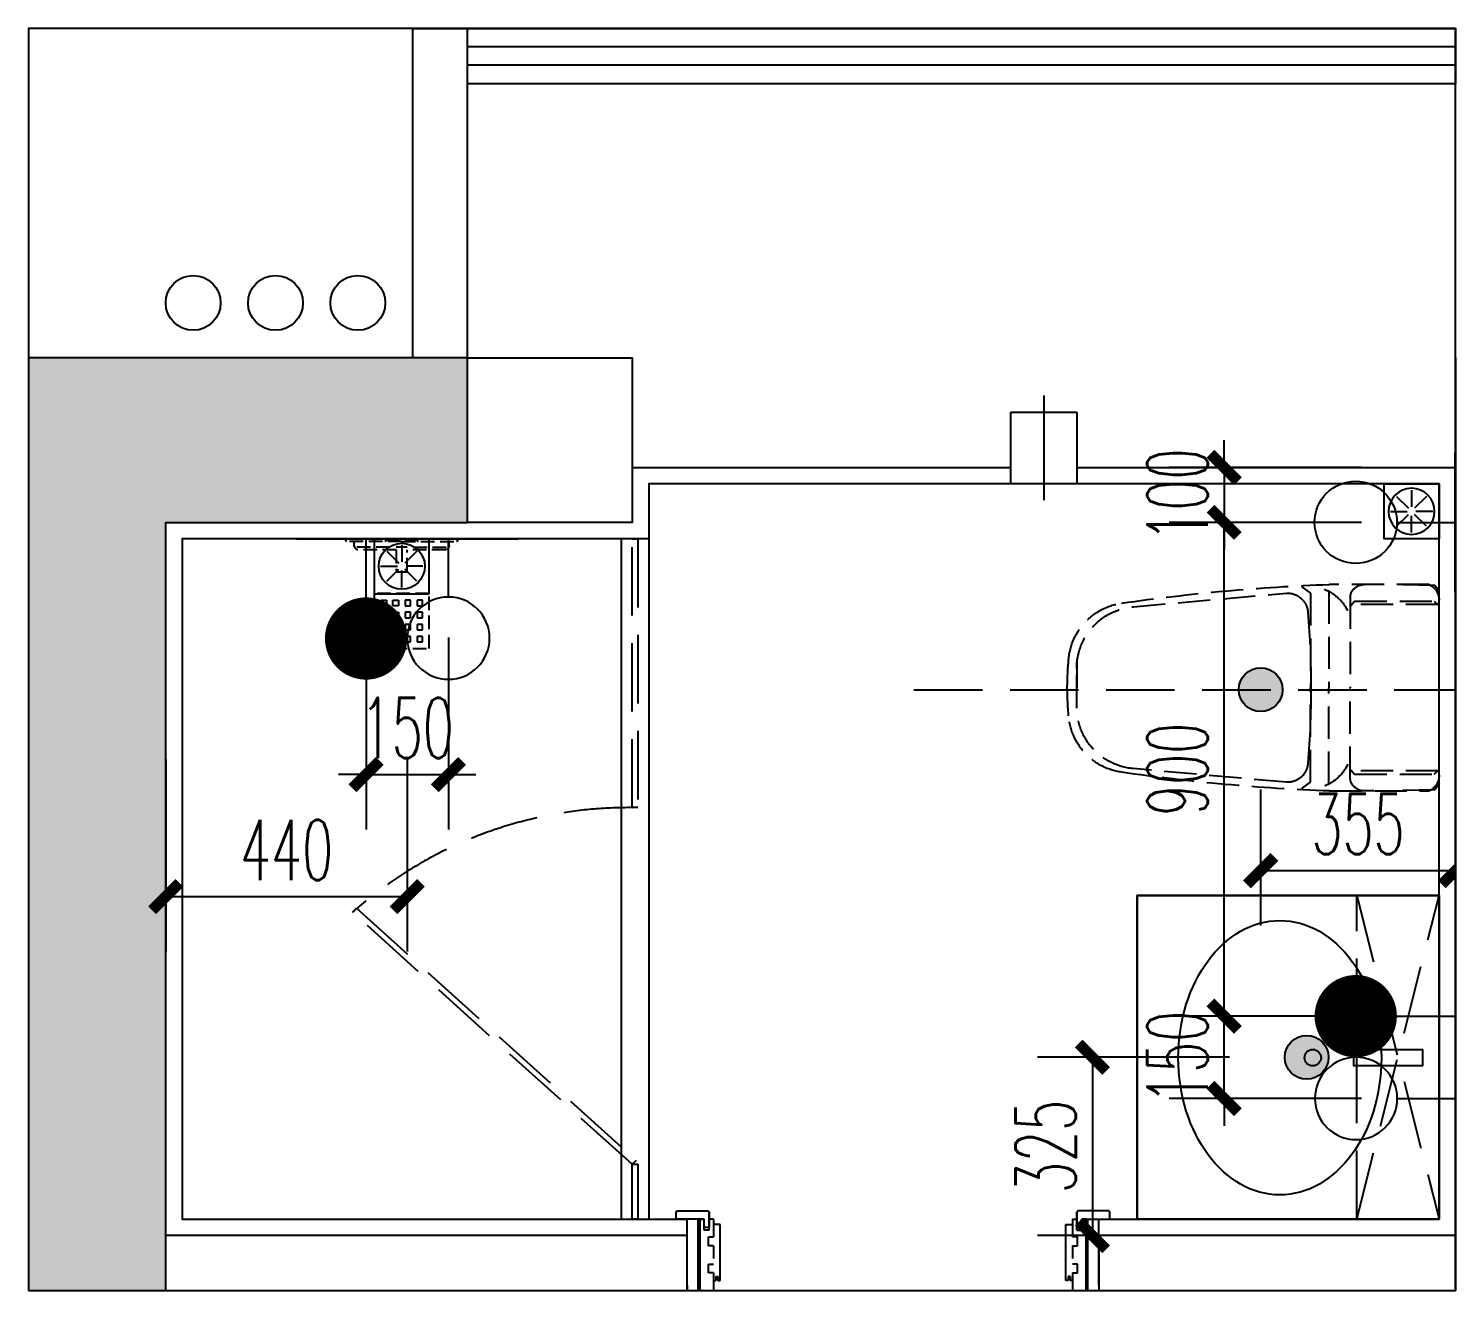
# Model space of a CAD drawing. Extents: x 184967 to 628822, y -100826 to 121332.
# Drawn here: x 422718 to 425318, y -19291 to -16991 of the extents above; entities that cross this region are included whole.
import ezdxf
from ezdxf.xclip import XClip

# ---------------------------------------------------------------- set-up
doc = ezdxf.new("R2010")
doc.units = 0
doc.header["$MEASUREMENT"] = 0
doc.header["$XCLIPFRAME"] = 2
for name, pattern in [('__DASH', [0.35, 0.25, -0.1]), ('DASH', [0.35, 0.25, -0.1]), ('DASHED2', [0.375, 0.25, -0.125]), ('HIDDEN', [0.375, 0.25, -0.125])]:
    doc.linetypes.add(name, pattern=pattern)
for name, color, linetype in [('0-固定家具不到顶', 55, 'Continuous'), ('0-固定家具到顶', 55, 'Continuous'), ('0-活动家具', 55, 'Continuous'), ('0-装饰完成面', 47, 'Continuous'), ('E-排水', 34, 'Continuous'), ('E-给水', 34, 'Continuous'), ('E03-地漏', 6, 'Continuous'), ('FF-活动家具', 51, 'Continuous'), ('J-空调外机', 47, 'HIDDEN'), ('KP12.00 Level 23 Keyplan$0$IFF-FURN-DETAIL', 250, 'Continuous'), ('P10-固定家具', 51, 'Continuous'), ('P11-平面门套', 47, 'Continuous'), ('P11-平面门扇', 47, 'Continuous'), ('T01-窗帘', 250, 'Continuous'), ('VPIPE-直饮', 140, 'TG_Y'), ('VPIPE-雨水', 4, 'TG_Y'), ('WALL', 145, 'Continuous'), ('WINDOW', 141, 'Continuous')]:
    doc.layers.add(name, color=color, linetype=linetype)
doc.layers.add('4#6#-col-2F~31F$0$COLU_HATCH', color=251, linetype='Continuous', lineweight=0)
doc.styles.add('TG_LINETYPE', font='GBXWXT', dxfattribs={"width": 0.7, "height": 3, "bigfont": 'GBCBIG'})
doc.styles.add('尺寸标注', font='txt.shx', dxfattribs={"width": 0.6, "height": 110})
doc.linetypes.add('TG_Y', pattern='A,3,-0.34,["Y",TG_LINETYPE,S=0.1,R=0,X=-0.23,Y=-0.08],0', length=3.34)
doc.dimstyles.new('1-50', dxfattribs={"dimscale": 50, "dimtxt": 110, "dimasz": 1, "dimexe": 2, "dimexo": 2, "dimgap": 0.6, "dimtad": 1, "dimdec": 0, "dimrnd": 5, "dimtxsty": '尺寸标注', "dimblk": 'ARCHTICK', "dimcen": 2.5, "dimclrd": 251, "dimclre": 251, "dimclrt": 50, "dimadec": 0, "dimazin": 0, "dimtfac": 1, "dimtdec": 0, "dimtix": 1, "dimtmove": 2, "dimatfit": 3, "dimldrblk": 'DOT', "dimfxl": 1, "dimarcsym": 0})

# ---------------------------------------------------------------- blocks, each defined once
blk = doc.blocks.new('$WINLIB2D$00000001')
at = {"color": 0}
for points in [[(-0.5, 0.5), (-0.5, -0.5)], [(-0.5, 0.5), (0.5, 0.5)], [(0.5, -0.5), (0.5, 0.5)], [(0.5, 0.1667), (-0.5, 0.1667)], [(0.5, -0.1667), (-0.5, -0.1667)], [(-0.5, -0.5), (0.5, -0.5)]]:
    blk.add_lwpolyline(points, dxfattribs=at)
blk = doc.blocks.new('KP12.00 Level 23 Keyplan$0$A$C09FB1370')
at = {"layer": 'KP12.00 Level 23 Keyplan$0$IFF-FURN-DETAIL'}
for p, q in [((-25, 14), (-25, -14)), ((-25, 14), (-25, -14)), ((-6, 25), (-6, -25)), ((-6, 25), (0, 25)), ((-6, 25), (0, 25)), ((-6, 25), (-6, -25)), ((0, 25), (0, -25)), ((-6, -25), (0, -25)), ((-6, -25), (0, -25))]:
    blk.add_line(p, q, dxfattribs=at)
for centre, start, end in [((-25, 35.9), 270.0527, 330.0844), ((-25, 35.9), 270.0527, 330.0844), ((-25, -35.9), 29.9156, 89.9473), ((-25, -35.9), 29.9156, 89.9473)]:
    blk.add_arc(centre, 21.9, start, end, dxfattribs=at)
blk = doc.blocks.new('1500FDSGSDFG')
at = {"color": 250, "linetype": 'DASHED2', "ltscale": 30}
for p, q in [((367146, 29154), (367146, 27654)), ((367628.1, 29087.2), (367232.5, 29087.2)), ((367232.5, 29087.2), (367232.5, 28472.9)), ((367628.1, 28472.9), (367628.1, 29087.2)), ((367293.2, 29063.6), (367603.6, 29063.6)), ((368157, 28837.9), (368597.7, 28818.7)), ((368157, 28415), (368157, 28837.9)), ((368597.7, 28818.7), (368542.5, 28530.3)), ((368584.9, 28431.1), (368562.7, 28635.8)), ((367232.5, 28472.9), (367628.1, 28472.9)), ((367575.1, 28489.1), (367274, 28489.1)), ((367904.9, 28474.4), (368157, 28459.9)), ((367904.9, 28036.3), (367904.9, 28474.4)), ((368157, 28415), (368584.9, 28431.1)), ((368331.4, 28418.2), (368292, 28188.2)), ((367628.1, 28395.7), (367232.5, 28395.7)), ((367232.5, 28395.7), (367232.5, 27728.2)), ((367628.1, 27728.2), (367628.1, 28395.7)), ((367570, 28322.9), (367268.8, 28322.9)), ((368334.4, 28067.3), (368314.8, 28321.4)), ((367904.9, 28036.3), (368334.4, 28052.3)), ((367297.4, 27750.6), (367598.5, 27750.6)), ((367232.5, 27728.2), (367628.1, 27728.2))]:
    blk.add_line(p, q, dxfattribs=at)
at = {"linetype": 'DASH', "ltscale": 500}
for points in [[(368172.6, 29154.1), (368175, 29174), (367682.5, 29174), (367682.5, 27634), (367995.5, 27634)], [(367682.5, 29154), (367056, 29154), (367056, 27654), (367682.5, 27654)], [(368173.2, 29154), (369056, 29154), (369056, 27654), (367998.1, 27654)]]:
    blk.add_lwpolyline(points, dxfattribs=at)
at = {"color": 250, "linetype": 'DASHED2', "ltscale": 30}
for points in [[(368092.2, 28463.6), (368175, 29174)], [(367995.5, 27634), (368043, 28041.4)]]:
    blk.add_lwpolyline(points, dxfattribs=at)
at = {"linetype": 'DASHED2', "ltscale": 30}
blk.add_lwpolyline([(367995.5, 27634), (367997.8, 27654.1)], dxfattribs=at)
at = {"color": 250, "linetype": 'DASHED2', "ltscale": 30}
for centre, major_axis, ratio, start_param, end_param in [((362919.4, 28872.3), (-4691.1, 0), 0.753743, 3.087464, 3.195721), ((369652.4, 29182.8), (2362.3, 299.3), 0.278004, 3.044401, 3.260412), ((368679.5, 28439.5), (-228.8, -1481.1), 0.93677, 4.581762, 4.833772), ((366586.7, 28716.4), (-54.2, -1263.4), 0.797198, 1.424216, 1.717377), ((368796.5, 28199.8), (-238, 2099.6), 0.719078, 1.39632, 1.696354), ((364747.2, 27984.8), (-95.8, 2841.3), 1, 4.623445, 4.797916), ((365494.4, 27933.3), (0, 2266), 0.931573, 4.631686, 4.793092), ((368819.7, 27831.6), (-1536.3, 23.3), 0.543461, -0.143041, 0.143041)]:
    blk.add_ellipse(centre, major_axis=major_axis, ratio=ratio, start_param=start_param, end_param=end_param, dxfattribs=at)
blk = doc.blocks.new('A$C45F771E5')
at = {"linetype": 'DASH', "ltscale": 250}
for p, q in [((0, 409.4), (8.9, 421.6)), ((20, 423.8), (213.7, 423.8)), ((266.7, 419), (250, 406.7)), ((1, 223.8), (1, 393.5)), ((10.2, 391.4), (2.4, 384.3)), ((1, 54.2), (1, 223.8)), ((10.2, 56.3), (2.4, 63.4)), ((0, 38.3), (8.9, 26.1)), ((213.7, 23.8), (20, 23.8))]:
    blk.add_line(p, q, dxfattribs=at)
at = {"color": 251, "linetype": 'DASH', "ltscale": 250}
for p, q in [((8.9, 421.6), (94.9, 423.8)), ((164.7, 391.4), (10.2, 391.4)), ((172.1, 383.2), (164.7, 391.4)), ((173, 400.4), (173, 223.8)), ((214.3, 410.1), (214.3, 223.8)), ((250, 406.7), (250, 223.8)), ((2.6, 385.1), (171.2, 385.1)), ((702.8, 279.3), (702.8, 223.8)), ((173, 47.3), (173, 223.8)), ((214.3, 37.6), (214.3, 223.8)), ((250, 41), (250, 223.8)), ((2.6, 62.6), (171.2, 62.6)), ((164.7, 56.3), (10.2, 56.3)), ((172.1, 64.5), (164.7, 56.3)), ((266.7, 28.7), (250, 41)), ((8.9, 26.1), (94.9, 23.8)), ((127.2, 23.8), (146.2, 23.8))]:
    blk.add_line(p, q, dxfattribs=at)
for points in [[(0, 409.4), (8.9, 421.6), (94.9, 423.8)], [(266.7, 419), (250, 406.7), (250, 223.8)], [(172.1, 383.2), (164.7, 391.4), (10.2, 391.4), (2.4, 384.3)], [(214.3, 410.1), (214.3, 223.8)], [(2.6, 385.1), (171.2, 385.1)], [(214.3, 37.6), (214.3, 223.8)], [(266.7, 28.7), (250, 41), (250, 223.8)], [(172.1, 64.5), (164.7, 56.3), (10.2, 56.3), (2.4, 63.4)], [(2.6, 62.6), (171.2, 62.6)], [(0, 38.3), (8.9, 26.1), (94.9, 23.8)]]:
    blk.add_lwpolyline(points, dxfattribs=at)
for points in [[(127.2, 423.8), (146.2, 423.8, -0.3755), (173, 400.4), (173, 223.8)], [(223.2, 414.5, 0.188522), (177.5, 372.1, -15.471062)], [(249.2, 223.8, 0.019942), (255.1, 77.6, 0.406672), (296.5, 40.6), (593.5, 67.2, 0.388343), (702.8, 186.7), (702.8, 261, 0.388343), (593.5, 380.5), (296.5, 407.1)], [(127.2, 23.8), (146.2, 23.8, 0.3755), (173, 47.3), (173, 223.8)], [(223.2, 33.2, -0.188522), (177.5, 75.6, 15.471062)]]:
    blk.add_lwpolyline(points, format="xyb", dxfattribs=at)
at = {"linetype": 'DASH', "ltscale": 250}
for centre, radius, start, end in [((34.8, 393.5), 33.8, 115.9463, 180), ((81.5, -3282.7), 3708.9, 81.7121, 87.9586), ((598.9, 268.7), 120, 4.7086, 81.7121), ((-48, 215.4), 769, 0.6263, 4.7086), ((-48, 232.3), 769, 355.2914, 359.3737), ((598.9, 179), 120, 278.2879, 355.2914), ((81.5, 3730.4), 3708.9, 272.0414, 278.2879), ((34.8, 54.2), 33.8, 180, 244.0537)]:
    blk.add_arc(centre, radius, start, end, dxfattribs=at)
at = {"color": 251, "linetype": 'DASH', "ltscale": 250}
for centre, radius, start, end in [((146.2, 396.8), 27, 7.6754, 90), ((254.5, 334.8), 85.6, 111.449, 154.1539), ((294.7, 367.3), 39.8, 87.5238, 176.0446), ((2084.7, 222.9), 1835.6, 175.4005, 179.9701), ((2084.7, 224.8), 1835.6, 180.0299, 184.5995), ((254.5, 112.9), 85.6, 205.8461, 248.551), ((294.7, 80.4), 39.8, 183.9554, 272.4762), ((146.2, 50.9), 27, 270, 352.3246)]:
    blk.add_arc(centre, radius, start, end, dxfattribs=at)
blk = doc.blocks.new('dfgdf')
at = {"linetype": 'DASH', "ltscale": 100}
for p, q in [((78687.7, 2714.9), (78707.7, 2714.9)), ((78687.7, 2674.9), (78687.7, 2714.9)), ((78707.7, 2714.9), (78707.7, 2674.9)), ((78595.9, 2657.9), (78595.9, 2656.9)), ((78697.5, 2659.9), (78597.5, 2659.9)), ((78618.5, 2654.9), (78597.5, 2654.9)), ((78611.1, 2667.9), (78611.1, 2661.9)), ((78612.7, 2669.9), (78612.7, 2669.9)), ((78687.7, 2674.9), (78617.7, 2674.9)), ((78618.5, 2654.9), (78666.7, 2654.9)), ((78668.7, 2657.9), (78668.7, 2656.9)), ((78697.5, 2659.9), (78797.5, 2659.9)), ((78777.7, 2674.9), (78707.7, 2674.9)), ((78726.3, 2657.9), (78726.3, 2656.9)), ((78776.5, 2654.9), (78728.3, 2654.9)), ((78776.5, 2654.9), (78797.5, 2654.9)), ((78782.7, 2669.9), (78782.7, 2669.9)), ((78784.3, 2667.9), (78784.3, 2661.9)), ((78799.5, 2657.9), (78799.5, 2656.9))]:
    blk.add_line(p, q, dxfattribs=at)
at = {"color": 250, "linetype": 'DASH', "ltscale": 100}
for p, q in [((78676, 2669.9), (78612.7, 2669.9)), ((78707.7, 2669.9), (78687.7, 2669.9)), ((78718.9, 2669.9), (78782.3, 2669.9))]:
    blk.add_line(p, q, dxfattribs=at)
at = {"color": 251, "linetype": 'DASH', "ltscale": 100}
blk.add_line((78668.7, 2656.9), (78726.3, 2656.9), dxfattribs=at)
at = {"linetype": 'DASH', "ltscale": 100}
blk.add_lwpolyline([(78747.7, 2754.9), (78647.7, 2754.9), (78647.7, 2854.9), (78747.7, 2854.9)], close=True, dxfattribs=at)
at = {"color": 250, "linetype": 'DASH', "ltscale": 100}
for points in [[(78659.7, 2832.9), (78669.7, 2832.9), (78669.7, 2842.9), (78659.7, 2842.9)], [(78681.7, 2832.9), (78691.7, 2832.9), (78691.7, 2842.9), (78681.7, 2842.9)], [(78713.7, 2832.9), (78703.7, 2832.9), (78703.7, 2842.9), (78713.7, 2842.9)], [(78735.7, 2832.9), (78725.7, 2832.9), (78725.7, 2842.9), (78735.7, 2842.9)], [(78659.7, 2810.9), (78669.7, 2810.9), (78669.7, 2820.9), (78659.7, 2820.9)], [(78681.7, 2810.9), (78691.7, 2810.9), (78691.7, 2820.9), (78681.7, 2820.9)], [(78713.7, 2810.9), (78703.7, 2810.9), (78703.7, 2820.9), (78713.7, 2820.9)], [(78735.7, 2810.9), (78725.7, 2810.9), (78725.7, 2820.9), (78735.7, 2820.9)], [(78659.7, 2788.9), (78669.7, 2788.9), (78669.7, 2798.9), (78659.7, 2798.9)], [(78681.7, 2788.9), (78691.7, 2788.9), (78691.7, 2798.9), (78681.7, 2798.9)], [(78713.7, 2788.9), (78703.7, 2788.9), (78703.7, 2798.9), (78713.7, 2798.9)], [(78735.7, 2788.9), (78725.7, 2788.9), (78725.7, 2798.9), (78735.7, 2798.9)], [(78659.7, 2766.9), (78669.7, 2766.9), (78669.7, 2776.9), (78659.7, 2776.9)], [(78681.7, 2766.9), (78691.7, 2766.9), (78691.7, 2776.9), (78681.7, 2776.9)], [(78713.7, 2766.9), (78703.7, 2766.9), (78703.7, 2776.9), (78713.7, 2776.9)], [(78735.7, 2766.9), (78725.7, 2766.9), (78725.7, 2776.9), (78735.7, 2776.9)]]:
    blk.add_lwpolyline(points, close=True, dxfattribs=at)
at = {"linetype": 'DASH', "ltscale": 100}
for centre, radius, start, end in [((78597.9, 2657.9), 2, 90, 180), ((78597.9, 2656.9), 2, 180, 270), ((78613.1, 2667.9), 2, 90, 180), ((78613.1, 2661.9), 2, 180, 270), ((78617.7, 2669.9), 5, 90, 180), ((78617.7, 2669.9), 5, 90, 180), ((78666.7, 2657.9), 2, 0, 90), ((78666.7, 2656.9), 2, 270, 0), ((78728.3, 2657.9), 2, 90, 180), ((78728.3, 2656.9), 2, 180, 270), ((78777.7, 2669.9), 5, 0, 90), ((78782.3, 2667.9), 2, 0, 90), ((78782.3, 2661.9), 2, 270, 0), ((78797.5, 2657.9), 2, 0, 90), ((78797.5, 2656.9), 2, 270, 0)]:
    blk.add_arc(centre, radius, start, end, dxfattribs=at)
blk = doc.blocks.new('A$C76680096')
at = {"color": 250, "ltscale": 10}
for p, q in [((50, 88.5), (50, 58)), ((22.8, 77.2), (44.4, 55.6)), ((77.2, 77.2), (55.6, 55.6)), ((11.5, 50), (42, 50)), ((22.8, 22.8), (44.4, 44.4)), ((50, 11.5), (50, 42)), ((77.2, 22.8), (55.6, 44.4)), ((88.5, 50), (58, 50))]:
    blk.add_line(p, q, dxfattribs=at)
blk.add_lwpolyline([(0, 0), (100, 0), (100, 100), (0, 100)], close=True)
blk.add_circle((50, 50), 42)
blk = doc.blocks.new('*U1076')
at = {"color": 251}
for p, q in [((20.1, 125), (20.1, 25)), ((770.1, 125), (770.1, 25))]:
    blk.add_line(p, q, dxfattribs=at)
at = {"layer": 'P11-平面门套', "ltscale": 200}
for p, q in [((0, 168.4), (1.6, 170)), ((0, 155), (0, 168.4)), ((1.6, 170), (58.4, 170)), ((58.4, 170), (60, 168.4)), ((60, 168.4), (60, 140)), ((60, 135), (60, 167)), ((731.8, 170), (730.2, 168.4)), ((730.2, 168.4), (730.2, 140)), ((730.2, 135), (730.2, 167)), ((788.6, 170), (731.8, 170)), ((790.2, 168.4), (788.6, 170)), ((790.2, 155), (790.2, 168.4)), ((51, 155), (0, 155)), ((40, 155), (40, 5)), ((43, 5), (43, 155)), ((43, 155), (43, 5)), ((51, 135), (51, 155)), ((52, 140), (51, 141)), ((60, 135), (51, 135)), ((60, 140), (52, 140)), ((68, 155), (60, 155)), ((68, 102.8), (68, 155)), ((722.2, 155), (730.2, 155)), ((722.2, 102.8), (722.2, 155)), ((730.2, 140), (738.2, 140)), ((730.2, 135), (739.2, 135)), ((738.2, 140), (739.2, 141)), ((739.2, 135), (739.2, 155)), ((739.2, 155), (790.2, 155)), ((747.2, 5), (747.2, 155)), ((747.2, 155), (747.2, 5)), ((750.2, 155), (750.2, 5)), ((68, 117), (72.1, 117)), ((72.1, 109.3), (72.1, 117)), ((72.1, 109.3), (75.9, 109.3)), ((75.9, 109.3), (75.9, 117)), ((75.9, 117), (80, 117)), ((80, 117), (80, 15)), ((710.2, 117), (710.2, 15)), ((714.2, 117), (710.2, 117)), ((714.2, 109.3), (714.2, 117)), ((718.1, 109.3), (714.2, 109.3)), ((722.2, 117), (718.1, 117)), ((718.1, 109.3), (718.1, 117)), ((59, 102.8), (59, 86.8)), ((68, 102.8), (59, 102.8)), ((59, 86.8), (68, 86.8)), ((722.2, 102.8), (731.2, 102.8)), ((731.2, 86.8), (722.2, 86.8)), ((731.2, 102.8), (731.2, 86.8)), ((68, 53.4), (59, 53.4)), ((59, 53.4), (59, 37.4)), ((68, 53.4), (68, 76.8)), ((722.2, 53.4), (722.2, 76.8)), ((722.2, 53.4), (731.2, 53.4)), ((731.2, 53.4), (731.2, 37.4)), ((59, 37.4), (68, 37.4)), ((68, 5), (68, 37.4)), ((722.2, 5), (722.2, 37.4)), ((731.2, 37.4), (722.2, 37.4)), ((51, 5), (0, 5)), ((0, 5), (0, -8.4)), ((43, 5), (51, 5)), ((60, 25), (51, 25)), ((51, 25), (51, 5)), ((52, 20), (51, 19)), ((60, 20), (52, 20)), ((60, 25), (60, -8.4)), ((60, -8), (60, 20)), ((68, 5), (60, 5)), ((80, 15), (68, 15)), ((710.2, 15), (722.2, 15)), ((722.2, 5), (730.2, 5)), ((730.2, 25), (730.2, -8.4)), ((730.2, 25), (739.2, 25)), ((730.2, 20), (738.2, 20)), ((730.2, -8), (730.2, 20)), ((738.2, 20), (739.2, 19)), ((739.2, 25), (739.2, 5)), ((739.2, 5), (790.2, 5)), ((747.2, 5), (739.2, 5)), ((790.2, 5), (790.2, -8.4)), ((0, -8.4), (1.6, -10)), ((1.6, -10), (58.4, -10)), ((58.4, -10), (60, -8.4)), ((731.8, -10), (730.2, -8.4)), ((788.6, -10), (731.8, -10)), ((790.2, -8.4), (788.6, -10))]:
    blk.add_line(p, q, dxfattribs=at)
at = {"layer": 'P11-平面门套'}
for p, q in [((20.1, 125), (20.1, 155)), ((770.1, 125), (770.1, 155)), ((20.1, 25), (20.1, 5)), ((770.1, 25), (770.1, 5))]:
    blk.add_line(p, q, dxfattribs=at)
blk = doc.blocks.new('FG')
at = {"color": 250, "linetype": 'DASH', "ltscale": 500}
for p, q in [((395639.6, -18462.2), (395639.6, -18248.2)), ((395639.6, -18383.5), (395560.9, -18462.2)), ((395718.4, -18462.2), (395639.6, -18383.5)), ((395639.6, -18462.2), (395419, -18462.2)), ((395560.9, -18462.2), (395639.6, -18540.9)), ((395639.6, -18540.9), (395718.4, -18462.2)), ((395639.6, -18462.2), (395859.5, -18462.2)), ((395639.6, -18462.2), (395639.6, -18688.9))]:
    blk.add_line(p, q, dxfattribs=at)
at = {"linetype": 'DASH', "ltscale": 500}
for points in [[(395864.6, -18232.2), (395414.6, -18232.2), (395414.6, -18692.2), (395864.6, -18692.2)], [(395864.6, -18662.2), (395914.6, -18662.2), (395914.6, -18262.2), (395864.6, -18262.2)]]:
    blk.add_lwpolyline(points, close=True, dxfattribs=at)
at = {"color": 250, "linetype": 'DASH', "ltscale": 500}
for major_axis, start_param, end_param in [((113.4, -113.4), 3.141593, 9.424778), ((-55.7, -55.7), 4.712389, 10.995574), ((1.4, -26.4), 4.701327, 10.984512)]:
    blk.add_ellipse((395639.6, -18462.2), major_axis=major_axis, ratio=1, start_param=start_param, end_param=end_param, dxfattribs=at)
blk = doc.blocks.new('A$C425A3D1E')
for p, q in [((0.6, 403.1), (0.6, 150)), ((182.3, 276.6), (0.6, 276.6)), ((0.6, 126.6), (0.6, 276.6)), ((0.6, 253.1), (0.6, 0)), ((106.7, 126.6), (0, 126.6))]:
    blk.add_line(p, q)
at = {"const_width": 75}
blk.add_lwpolyline([(182.3, 314.1, -1), (182.3, 239.1, -1)], format="xyb", close=True, dxfattribs=at)
blk.add_circle((181.7, 126.6), 75)
for start, end in [(90, 270), (270, 90)]:
    blk.add_arc((182.3, 276.6), 28.1, start, end)
blk = doc.blocks.new('_ArchTick')
at = {"color": 0, "linetype": 'ByBlock', "const_width": 0.4}
blk.add_lwpolyline([(-0.5, -0.5), (0.5, 0.5)], dxfattribs=at)
blk = doc.blocks.new('*D1728')
at = {"layer": 'Defpoints', "color": 0, "linetype": 'ByBlock', "transparency": 16777216}
for p in [(395214.6, -19087.2), (394553.1, -19412.2), (395214.6, -19412.2)]:
    blk.add_point(p, dxfattribs=at)
at = {"layer": 'E-给水', "color": 251, "lineweight": -2, "transparency": 16777216}
for p, q in [((394803.1, -19087.2), (394453.1, -19087.2)), ((394553.1, -19087.2), (394553.1, -19412.2)), ((394803.1, -19412.2), (394453.1, -19412.2))]:
    blk.add_line(p, q, dxfattribs=at)
at = {"layer": 'E-给水', "color": 251, "linetype": 'ByBlock', "lineweight": -2, "transparency": 16777216, "xscale": 50, "yscale": 50, "zscale": 50}
for p, rotation in [((394553.1, -19087.2), 90), ((394553.1, -19412.2), 270)]:
    blk.add_blockref('_ArchTick', p, dxfattribs=dict(at, rotation=rotation))
at = {"layer": 'E-给水', "color": 50, "linetype": 'ByBlock', "transparency": 16777216, "insert": (394468.1, -19249.7), "char_height": 110, "attachment_point": 5, "rotation": 90, "style": '尺寸标注'}
blk.add_mtext('325', dxfattribs=at)
blk = doc.blocks.new('_Dot')
at = {"color": 0, "linetype": 'ByBlock', "lineweight": -2}
blk.add_line((-0.5, 0), (-1, 0), dxfattribs=at)
at = {"color": 0, "linetype": 'ByBlock', "const_width": 0.5}
blk.add_lwpolyline([(-0.25, 0, 1), (0.25, 0, 1)], format="xyb", close=True, dxfattribs=at)
blk = doc.blocks.new('*D1729')
at = {"layer": 'Defpoints', "color": 0, "linetype": 'ByBlock', "transparency": 16777216}
for p in [(394793.1, -19012.2), (395214.6, -19012.2), (395214.6, -19162.2)]:
    blk.add_point(p, dxfattribs=at)
at = {"layer": 'E-给水', "color": 251, "lineweight": -2, "transparency": 16777216}
for p, q in [((394793.1, -19012.2), (394793.1, -18962.2)), ((395043.1, -19012.2), (394693.1, -19012.2)), ((394793.1, -19162.2), (394793.1, -19012.2)), ((395043.1, -19162.2), (394693.1, -19162.2)), ((394793.1, -19162.2), (394793.1, -19212.2))]:
    blk.add_line(p, q, dxfattribs=at)
at = {"layer": 'E-给水', "color": 251, "linetype": 'ByBlock', "lineweight": -2, "transparency": 16777216, "xscale": 50, "yscale": 50, "zscale": 50}
for p, rotation in [((394793.1, -19012.2), 270), ((394793.1, -19162.2), 90)]:
    blk.add_blockref('_ArchTick', p, dxfattribs=dict(at, rotation=rotation))
at = {"layer": 'E-给水', "color": 50, "linetype": 'ByBlock', "transparency": 16777216, "insert": (394708.1, -19087.2), "char_height": 110, "attachment_point": 5, "rotation": 90, "style": '尺寸标注'}
blk.add_mtext('150', dxfattribs=at)
blk = doc.blocks.new('*D1730')
at = {"layer": 'Defpoints', "color": 0, "linetype": 'ByBlock', "transparency": 16777216}
for p in [(392864.6, -18142.2), (393304.6, -18142.2), (393304.6, -18794.4)]:
    blk.add_point(p, dxfattribs=at)
at = {"layer": 'E-给水', "color": 251, "lineweight": -2, "transparency": 16777216}
for p, q in [((392864.6, -18544.4), (392864.6, -18894.4)), ((393304.6, -18544.4), (393304.6, -18894.4)), ((392864.6, -18794.4), (393304.6, -18794.4))]:
    blk.add_line(p, q, dxfattribs=at)
at = {"layer": 'E-给水', "color": 251, "linetype": 'ByBlock', "lineweight": -2, "transparency": 16777216, "xscale": 50, "yscale": 50, "zscale": 50, "rotation": 180}
blk.add_blockref('_ArchTick', (392864.6, -18794.4), dxfattribs=at)
at = {"layer": 'E-给水', "color": 251, "linetype": 'ByBlock', "lineweight": -2, "transparency": 16777216, "xscale": 50, "yscale": 50, "zscale": 50}
blk.add_blockref('_ArchTick', (393304.6, -18794.4), dxfattribs=at)
at = {"layer": 'E-给水', "color": 50, "linetype": 'ByBlock', "transparency": 16777216, "insert": (393084.6, -18709.4), "char_height": 110, "attachment_point": 5, "style": '尺寸标注'}
blk.add_mtext('440', dxfattribs=at)
blk = doc.blocks.new('*D1731')
at = {"layer": 'Defpoints', "color": 0, "linetype": 'ByBlock', "transparency": 16777216}
for p in [(393229.6, -18142.2), (393379.6, -18142.2), (393379.6, -18571.9)]:
    blk.add_point(p, dxfattribs=at)
at = {"layer": 'E-给水', "color": 251, "lineweight": -2, "transparency": 16777216}
for p, q in [((393229.6, -18321.9), (393229.6, -18671.9)), ((393379.6, -18321.9), (393379.6, -18671.9)), ((393229.6, -18571.9), (393179.6, -18571.9)), ((393229.6, -18571.9), (393379.6, -18571.9)), ((393379.6, -18571.9), (393429.6, -18571.9))]:
    blk.add_line(p, q, dxfattribs=at)
at = {"layer": 'E-给水', "color": 251, "linetype": 'ByBlock', "lineweight": -2, "transparency": 16777216, "xscale": 50, "yscale": 50, "zscale": 50}
blk.add_blockref('_ArchTick', (393229.6, -18571.9), dxfattribs=at)
at = {"layer": 'E-给水', "color": 251, "linetype": 'ByBlock', "lineweight": -2, "transparency": 16777216, "xscale": 50, "yscale": 50, "zscale": 50, "rotation": 180}
blk.add_blockref('_ArchTick', (393379.6, -18571.9), dxfattribs=at)
at = {"layer": 'E-给水', "color": 50, "linetype": 'ByBlock', "transparency": 16777216, "insert": (393304.6, -18486.9), "char_height": 110, "attachment_point": 5, "style": '尺寸标注'}
blk.add_mtext('150', dxfattribs=at)
blk = doc.blocks.new('000')
for p, q in [((126972.5, 18752.6), (126972.5, 18645.9)), ((126972.5, 18646.5), (126822.5, 18646.5)), ((126845.9, 18646.5), (127099, 18646.5))]:
    blk.add_line(p, q)
blk.add_circle((126972.5, 18827.6), 75)
blk = doc.blocks.new('A$C409C086C')
h = blk.add_hatch(color=251)
h.dxf.hatch_style = 1
h.paths.add_polyline_path([(63.9, 0, 1), (-63.9, 0, 1)])
blk.add_circle((0, 0), 63.9)
blk = doc.blocks.new('*D1732')
at = {"layer": 'Defpoints', "color": 0, "linetype": 'ByBlock', "transparency": 16777216}
for p in [(394859.6, -18499.2), (395214.6, -18499.2), (395214.6, -18747)]:
    blk.add_point(p, dxfattribs=at)
at = {"layer": 'E-给水', "color": 251, "lineweight": -2, "transparency": 16777216}
for p, q in [((394859.6, -18599.2), (394859.6, -18847)), ((395214.6, -18599.2), (395214.6, -18847)), ((394859.6, -18747), (395214.6, -18747))]:
    blk.add_line(p, q, dxfattribs=at)
at = {"layer": 'E-给水', "color": 251, "linetype": 'ByBlock', "lineweight": -2, "transparency": 16777216, "xscale": 50, "yscale": 50, "zscale": 50, "rotation": 180}
blk.add_blockref('_ArchTick', (394859.6, -18747), dxfattribs=at)
at = {"layer": 'E-给水', "color": 251, "linetype": 'ByBlock', "lineweight": -2, "transparency": 16777216, "xscale": 50, "yscale": 50, "zscale": 50}
blk.add_blockref('_ArchTick', (395214.6, -18747), dxfattribs=at)
at = {"layer": 'E-给水', "color": 50, "linetype": 'ByBlock', "transparency": 16777216, "insert": (395037.1, -18662), "char_height": 110, "attachment_point": 5, "style": '尺寸标注'}
blk.add_mtext('355', dxfattribs=at)
blk = doc.blocks.new('*D1733')
at = {"layer": 'Defpoints', "color": 0, "linetype": 'ByBlock', "transparency": 16777216}
for p in [(395214.1, -18012.2), (394793.1, -18112.2), (395214.1, -18112.2)]:
    blk.add_point(p, dxfattribs=at)
at = {"layer": 'E-给水', "color": 251, "lineweight": -2, "transparency": 16777216}
for p, q in [((394793.1, -18012.2), (394793.1, -17962.2)), ((395043.1, -18012.2), (394693.1, -18012.2)), ((394793.1, -18012.2), (394793.1, -18112.2)), ((395043.1, -18112.2), (394693.1, -18112.2)), ((394793.1, -18112.2), (394793.1, -18162.2))]:
    blk.add_line(p, q, dxfattribs=at)
at = {"layer": 'E-给水', "color": 251, "linetype": 'ByBlock', "lineweight": -2, "transparency": 16777216, "xscale": 50, "yscale": 50, "zscale": 50}
for p, rotation in [((394793.1, -18012.2), 270), ((394793.1, -18112.2), 90)]:
    blk.add_blockref('_ArchTick', p, dxfattribs=dict(at, rotation=rotation))
at = {"layer": 'E-给水', "color": 50, "linetype": 'ByBlock', "transparency": 16777216, "insert": (394708.1, -18062.2), "char_height": 110, "attachment_point": 5, "rotation": 90, "style": '尺寸标注'}
blk.add_mtext('100', dxfattribs=at)
blk = doc.blocks.new('*D1734')
at = {"layer": 'Defpoints', "color": 0, "linetype": 'ByBlock', "transparency": 16777216}
for p in [(394793.1, -18112.2), (395214.6, -18112.2), (395214.6, -19012.2)]:
    blk.add_point(p, dxfattribs=at)
at = {"layer": 'E-给水', "color": 251, "lineweight": -2, "transparency": 16777216}
for p, q in [((395043.1, -18112.2), (394693.1, -18112.2)), ((394793.1, -19012.2), (394793.1, -18112.2)), ((395043.1, -19012.2), (394693.1, -19012.2))]:
    blk.add_line(p, q, dxfattribs=at)
at = {"layer": 'E-给水', "color": 251, "linetype": 'ByBlock', "lineweight": -2, "transparency": 16777216, "xscale": 50, "yscale": 50, "zscale": 50}
for p, rotation in [((394793.1, -18112.2), 90), ((394793.1, -19012.2), 270)]:
    blk.add_blockref('_ArchTick', p, dxfattribs=dict(at, rotation=rotation))
at = {"layer": 'E-给水', "color": 50, "linetype": 'ByBlock', "transparency": 16777216, "insert": (394708.1, -18562.2), "char_height": 110, "attachment_point": 5, "rotation": 90, "style": '尺寸标注'}
blk.add_mtext('900', dxfattribs=at)
blk = doc.blocks.new('*U1727')
blk.add_wipeout([(279.2, -31.7), (279.2, 88.3), (148.2, 88.3), (148.2, -31.7)])
blk.add_line((118.2, 28.3), (309.2, 28.3))
blk.add_lwpolyline([(148.2, -31.7), (148.2, 88.3), (279.2, 88.3), (279.2, -31.7)], close=True)
blk = doc.blocks.new('A$C586E5F81')
at = {"layer": '4#6#-col-2F~31F$0$COLU_HATCH'}
for points in [[(400, 20), (400, 320), (250, 320), (250, 6320), (800, 6320), (800, 6620), (0, 6620), (0, 20)], [(2600, 6620), (2600, 4920), (4600, 4920), (4600, 5120), (2800, 5120), (2800, 6620)]]:
    blk.add_hatch(color=250, dxfattribs=at).paths.add_polyline_path(points)
at = {"layer": '0-固定家具不到顶', "linetype": 'DASH', "ltscale": 500}
for p, q in [((2420, 5640), (2570, 5050)), ((2420, 5050), (2570, 5640))]:
    blk.add_line(p, q, dxfattribs=at)
blk.add_lwpolyline([(2420, 5640), (2570, 5640), (2570, 5050), (2420, 5050)], close=True, dxfattribs=at)
at = {"layer": '0-活动家具'}
for p, q in [((1080, 6290), (1080, 5050)), ((1130, 6290), (1130, 5050))]:
    blk.add_line(p, q, dxfattribs=at)
at = {"layer": '0-活动家具', "color": 250, "linetype": '__DASH', "ltscale": 500}
for p, q in [((1613.3, 6015), (2740.3, 6015)), ((4275, 5451), (2865, 5451)), ((4275, 5431), (2865, 5431)), ((559.9, 4855), (559.9, 3641)), ((579.9, 4855), (579.9, 3661))]:
    blk.add_line(p, q, dxfattribs=at)
at = {"layer": '0-活动家具', "linetype": '__DASH', "ltscale": 500}
blk.add_lwpolyline([(4320, 5740), (2820, 5740), (2820, 5140), (4320, 5140)], close=True, dxfattribs=at)
at = {"layer": '0-活动家具', "color": 250, "linetype": '__DASH', "ltscale": 500}
for points in [[(2840, 5720), (4300, 5720), (4300, 5160), (2840, 5160)], [(290, 4880), (850, 4880), (850, 3930), (2250, 3930), (2250, 3370), (290, 3370)]]:
    blk.add_lwpolyline(points, close=True, dxfattribs=at)
at = {"layer": '0-活动家具', "linetype": '__DASH', "ltscale": 500}
blk.add_lwpolyline([(270, 4900), (870, 4900), (870, 3950), (2270, 3950), (2270, 3350), (270, 3350), (270, 4900)], dxfattribs=at)
at = {"layer": '0-装饰完成面'}
for p, q in [((2820, 7700), (5580, 7700)), ((1200, 5020), (1200, 5050))]:
    blk.add_line(p, q, dxfattribs=at)
at = {"layer": '0-装饰完成面', "linetype": 'ByBlock'}
blk.add_line((1950, 5020), (1950, 5050), dxfattribs=at)
at = {"layer": '0-装饰完成面'}
for points in [[(5500, 5120), (5500, 5140), (5580.1, 5140), (5580, 8300), (2820, 8300), (2820.1, 5140), (4600, 5140), (4600, 5120)], [(1950, 5050), (2570, 5050), (2570, 6390), (1130, 6390), (1130, 6290), (280, 6290), (280, 5050), (1200, 5050)], [(1200, 4920), (1200, 4900), (270, 4900), (270, 340), (420, 340), (420, 0)], [(3300, 4770), (3280, 4770), (3280, 4900), (1950, 4900), (1950, 4920)]]:
    blk.add_lwpolyline(points, dxfattribs=at)
at = {"layer": 'E-给水', "color": 55, "linetype": 'ByBlock'}
blk.add_line((1080, 6290), (280, 6290), dxfattribs=at)
at = {"layer": 'FF-活动家具', "linetype": 'ByBlock'}
for points in [[(2020, 5050), (2570, 5050), (2570, 5640), (2020, 5640)], [(2020, 5640), (2570, 5640), (2570, 5050), (2020, 5050)], [(2415, 5359.3), (2540, 5359.3), (2540, 5329.3), (2415, 5329.3)]]:
    blk.add_lwpolyline(points, close=True, dxfattribs=at)
blk.add_circle((2340, 5344.3), 15, dxfattribs=at)
blk.add_ellipse((2280, 5344.3), major_axis=(0, -250), ratio=0.74, dxfattribs=at)
at = {"layer": 'P11-平面门扇', "linetype": 'DASH', "ltscale": 500}
for points in [[(1110, 5800), (1100, 5800), (1100, 6290), (1110, 6290)], [(1107.1, 5157.1), (1100, 5150), (590.4, 5609.6), (597.5, 5616.7)], [(1110, 5050), (1100, 5050), (1100, 5150), (1110, 5150)]]:
    blk.add_lwpolyline(points, close=True, dxfattribs=at)
at = {"layer": 'P11-平面门扇'}
blk.add_lwpolyline([(1287.9, 4920), (1247.9, 4920), (1247.9, 4215.8), (1287.9, 4215.8)], close=True, dxfattribs=at)
at = {"layer": 'P11-平面门扇', "color": 250, "linetype": 'DASH', "ltscale": 500}
blk.add_arc((1092.8, 5042.1), 757.9, 89.4524, 131.5163, dxfattribs=at)
at = {"layer": 'P11-平面门扇', "color": 250, "linetype": 'DASH', "ltscale": 300}
blk.add_arc((1232.9, 4886.2), 670.9, 272.3057, 1.603, dxfattribs=at)
at = {"layer": 'T01-窗帘', "flags": 128}
blk.add_lwpolyline([(2833.4, 8272.8, -0.508725), (2848.2, 8238.8, 0.321005), (2865.4, 8178.8, 0.345323), (2881.4, 8240.8, -0.618034), (2897.4, 8272.8, -0.618034), (2913.4, 8240.8, 0.345323), (2929.4, 8178.8, 0.345323), (2945.4, 8240.8, -0.618034), (2961.4, 8272.8, -0.618034), (2977.4, 8240.8, 0.345323), (2993.4, 8178.8, 0.345323), (3009.4, 8240.8, -0.618034), (3025.4, 8272.8, -0.618034), (3041.4, 8240.8, 0.345323), (3057.4, 8178.8, 0.345323), (3073.4, 8240.8, -0.618034), (3089.4, 8272.8, -0.618034), (3105.4, 8240.8, 0.345323), (3121.4, 8178.8, 0.345323), (3137.4, 8240.8, -0.618034), (3153.4, 8272.8, -0.618034), (3169.4, 8240.8, 0.345323), (3185.4, 8178.8, 0.345323), (3201.4, 8240.8, -0.618034), (3217.4, 8272.8, -0.618034), (3233.4, 8240.8, 0.345323), (3249.4, 8178.8, 0.39698), (3261.7, 8243.8, -0.922028), (3281.4, 8272.8, -0.239217), (3288.8, 8261.6, 0.140243), (3281.4, 8240.8), (3441.4, 8240.8), (3411.4, 8265.8)], format="xyb", dxfattribs=at)
at = {"layer": 'VPIPE-直饮', "linetype": 'Continuous'}
for centre in [(300, 6720), (450, 6720), (600, 6720)]:
    blk.add_circle(centre, 50, dxfattribs=at)
at = {"layer": 'VPIPE-雨水', "linetype": 'Continuous'}
blk.add_circle((2500, 7820), 50, dxfattribs=at)
at = {"layer": 'WALL'}
for p, q in [((700, 7120), (700, 7220)), ((700, 7220), (800, 7220)), ((800, 7120), (800, 7220)), ((700, 6620), (700, 7120)), ((800, 6420), (800, 7120)), ((2800, 5120), (4600, 5120)), ((1200, 5020), (250, 5020)), ((1200, 4920), (1200, 5020)), ((2600, 5020), (1950, 5020)), ((1200, 4920), (250, 4920)), ((2600, 4920), (1950, 4920)), ((2600, 4920), (4600, 4920))]:
    blk.add_line(p, q, dxfattribs=at)
for points in [[(2600, 7920), (2800, 7920), (2800, 7220), (2600, 7220)], [(2600, 7220), (2800, 7220), (2800, 6620), (2600, 6620)], [(400, 20), (400, 320), (250, 320), (250, 6320), (800, 6320), (800, 6620), (0, 6620), (0, 20)], [(800, 6620), (1100, 6620), (1100, 6320), (800, 6320)], [(2600, 6620), (2600, 4920), (4600, 4920), (4600, 5120), (2800, 5120), (2800, 6620)]]:
    blk.add_lwpolyline(points, close=True, dxfattribs=at)
blk.add_lwpolyline([(1950, 5020), (1950, 4920)], dxfattribs=at)
at = {"layer": 'WINDOW'}
blk.add_line((1100, 6420), (2600, 6420), dxfattribs=at)
for points in [[(2600, 7920), (2600, 8520), (5600, 8520)], [(2665, 7920), (2665, 8455), (5600, 8455)], [(5600, 8385), (2735, 8385), (2735, 7920)], [(5600, 8320), (2800, 8320), (2800, 7920)], [(2800, 7220), (2800, 7720), (5600, 7720)]]:
    blk.add_lwpolyline(points, dxfattribs=at)
at = {"layer": '0-固定家具到顶', "color": 250, "xscale": -1}
blk.add_blockref('KP12.00 Level 23 Keyplan$0$A$C09FB1370', (2840, 5440), dxfattribs=at)
at = {"layer": '0-固定家具到顶', "color": 250, "extrusion": (0, 0, -1), "xscale": -1, "zscale": -1, "rotation": 270}
blk.add_blockref('KP12.00 Level 23 Keyplan$0$A$C09FB1370', (-520, 4880), dxfattribs=at)
at = {"layer": '0-活动家具', "linetype": '__DASH', "ltscale": 0.4}
blk.add_blockref('1500FDSGSDFG', (-364235.9, -21454), dxfattribs=at)
at = {"layer": '0-活动家具', "color": 251, "ltscale": 6, "xscale": -1, "rotation": 180.0004075153189}
blk.add_blockref('dfgdf', (-78017.7, 8944.4), dxfattribs=at)
at = {"layer": '0-活动家具', "color": 55, "linetype": 'ByBlock'}
blk.add_blockref('FG', (-392594.6, 24432.2), dxfattribs=at)
at = {"layer": 'E-排水', "xscale": 0.6256832760932753, "yscale": 0.6256832760932753, "zscale": 0.6256832760932753}
for p in [(2245, 6015), (2328.8, 5345)]:
    blk.add_blockref('A$C409C086C', p, dxfattribs=at)
at = {"layer": 'E-给水', "rotation": 89.99999999999997}
blk.add_blockref('000', (21245.9, -120652.5), dxfattribs=at)
at = {"layer": 'E-给水', "xscale": -1, "rotation": 90}
blk.add_blockref('A$C425A3D1E', (891.6, 6290.6), dxfattribs=at)
at = {"layer": 'E-给水', "xscale": -1}
blk.add_blockref('A$C425A3D1E', (2600.6, 5143.4), dxfattribs=at)
at = {"layer": 'E03-地漏', "xscale": -1}
blk.add_blockref('A$C76680096', (2570, 6290), dxfattribs=at)
at = {"layer": 'E03-地漏', "rotation": 90}
blk.add_blockref('A$C76680096', (730, 6190), dxfattribs=at)
at = {"layer": 'P10-固定家具', "ltscale": 6, "xscale": -0.9408602151088415, "yscale": 0.9408602151088415, "zscale": 0.9408602151088415}
blk.add_blockref('A$C45F771E5', (2571, 5808), dxfattribs=at)
at = {"layer": 'P11-平面门套', "rotation": 180}
blk.add_blockref('*U1076', (1970.1, 5055), dxfattribs=at)
at = {"layer": 'WINDOW', "xscale": 1800, "yscale": -100, "zscale": 1800}
blk.add_blockref('$WINLIB2D$00000001', (1700, 7170), dxfattribs=at)
at = {"layer": 'E-给水', "color": 55, "linetype": 'ByBlock'}
for p1, p2, picture, middle in [((2599.4, 6420), (2599.4, 6320), '*D1733', (2093.5, 6370)), ((2600, 5420), (2600, 6320), '*D1734', (2093.5, 5870))]:
    dim = blk.add_linear_dim(base=(2178.5, 6320), p1=p1, p2=p2, angle=90, dimstyle='1-50', override={"dimfxl": 5, "dimfxlon": 1}, dxfattribs=at)
    dim.commit()
    dim.dimension.update_dxf_attribs({"geometry": picture, "text_midpoint": middle, "insert": (-392614.6, 24432.2)})
at = {"layer": 'E-给水', "color": 1, "linetype": 'ByBlock'}
for base, p1, p2, picture, middle in [((690, 5637.8), (250, 6290), (690, 6290), '*D1730', (470, 5722.8)), ((765, 5860.3), (615, 6290), (765, 6290), '*D1731', (690, 5945.3))]:
    dim = blk.add_linear_dim(base=base, p1=p1, p2=p2, dimstyle='1-50', override={"dimfxl": 5, "dimfxlon": 1}, dxfattribs=at)
    dim.commit()
    dim.dimension.update_dxf_attribs({"geometry": picture, "text_midpoint": middle, "insert": (-392614.6, 24432.2)})
at = {"layer": 'E-给水', "color": 55, "linetype": 'ByBlock'}
dim = blk.add_linear_dim(base=(2600, 5685.2), p1=(2245, 5933), p2=(2600, 5933), dimstyle='1-50', override={"dimfxl": 5, "dimfxlon": 1}, dxfattribs=at)
dim.commit()
dim.dimension.update_dxf_attribs({"geometry": '*D1732', "text_midpoint": (2422.5, 5770.2), "insert": (-392614.6, 24432.2)})
at = {"layer": 'E-给水', "color": 1, "linetype": 'ByBlock'}
for base, p1, p2, picture, middle in [((2178.5, 5420), (2600, 5270), (2600, 5420), '*D1729', (2093.5, 5345)), ((1938.5, 5020), (2600, 5345), (2600, 5020), '*D1728', (1853.5, 5182.5))]:
    dim = blk.add_linear_dim(base=base, p1=p1, p2=p2, angle=90, dimstyle='1-50', override={"dimfxl": 5, "dimfxlon": 1}, dxfattribs=at)
    dim.commit()
    dim.dimension.update_dxf_attribs({"geometry": picture, "text_midpoint": middle, "insert": (-392614.6, 24432.2)})
at = {"layer": 'J-空调外机', "rotation": 270.0000000096814}
blk.add_blockref('*U1727', (1821.7, 6669.2), dxfattribs=at)

msp = doc.modelspace()

# ---------------------------------------------------------------- block references
at = {"layer": 'J-空调外机', "color": 250, "linetype": 'ByBlock'}
ref = msp.add_blockref('A$C586E5F81', (422717.9, -24210.7), dxfattribs=at)
XClip(ref).set_block_clipping_path([(0.0000897644, 4920.0002688752), (2600.0000918391, 7220.0002697605)])

doc.saveas('drawing.dxf')
